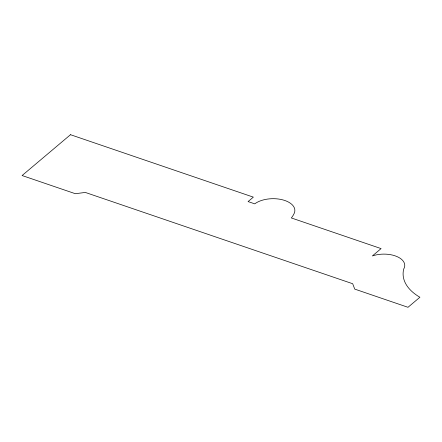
<?xml version="1.0" encoding="UTF-8"?>
<svg xmlns="http://www.w3.org/2000/svg" width="442" height="442" viewBox="0 0 442 442"><rect width="100%" height="100%" fill="white"/><g stroke="black" fill="none" stroke-linecap="round" stroke-linejoin="round"><path stroke-width="0.66" d="M70.499 134.705L22.1 175.535L75.344 193.712L85.312 192.436L352.677 283.725L354.749 289.112L407.994 307.295L419.9 297.251A64.598 35.089 -1.2 0 1 403.728 268.996A21.376 11.608 -1.2 0 0 396.673 256.437A21.376 11.608 -1.2 0 0 372.374 255.94L381.081 248.597L291.344 217.956A52.985 28.78 -1.2 0 0 294.068 213.646A22.238 12.083 -1.2 0 0 282.327 199.756A22.238 12.083 -1.2 0 0 254.736 203.85L248.078 201.58L253.343 197.138L70.499 134.705"/></g></svg>
